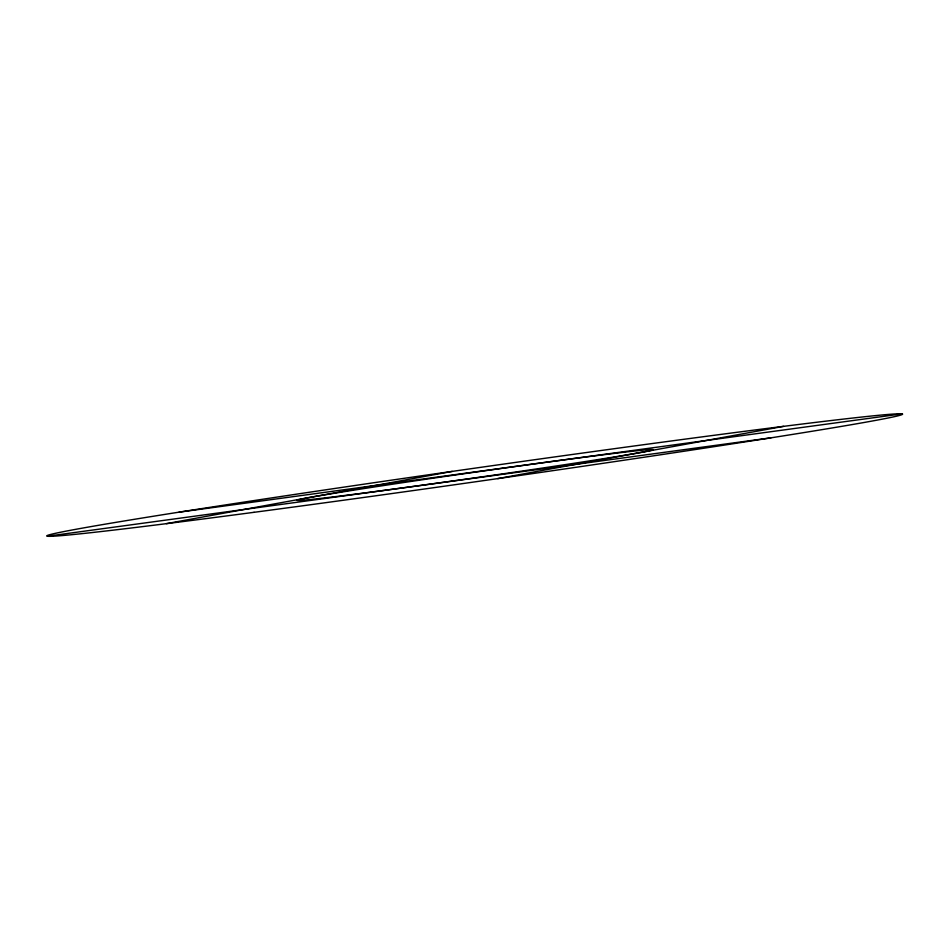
<?xml version="1.0" encoding="UTF-8"?>
<svg xmlns="http://www.w3.org/2000/svg" width="950" height="950" viewBox="0 0 950 950"><rect width="100%" height="100%" fill="white"/><g stroke="black" fill="none" stroke-linecap="round" stroke-linejoin="round"><path stroke-width="1.43" d="M166.404 523.652L452.236 471.402M497.764 478.598L783.596 426.348M179.027 512.169L901.977 413.879M48.022 536.121L770.972 437.831M382.933 490.544A179.954 2.826 -8.1 0 0 653.125 449.706A179.954 2.826 -8.1 0 0 388.942 484.749A179.954 2.826 -8.1 0 0 382.933 490.544M254.03 512.311A431.894 6.781 -8.1 0 0 902.5 414.307A431.894 6.781 -8.1 0 0 268.47 498.382A431.894 6.781 -8.1 0 0 254.03 512.311"/></g></svg>
